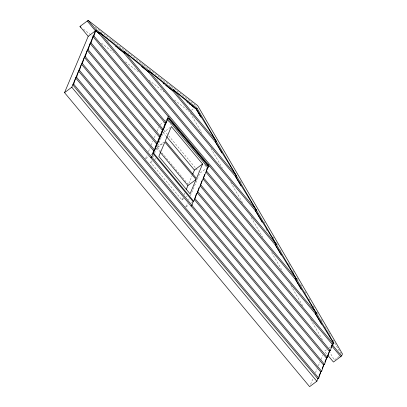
<?xml version="1.0" encoding="UTF-8"?>
<svg xmlns="http://www.w3.org/2000/svg" width="407" height="407" viewBox="0 0 407 407"><rect width="100%" height="100%" fill="white"/><g stroke="black" fill="none" stroke-linecap="round" stroke-linejoin="round"><path stroke-width="0.31" stroke-dasharray="2.04 1.53" d="M145.584 158.511L147.039 155.042M148.499 151.572L150.198 147.527M151.175 145.213L152.874 141.163M154.334 137.693L155.789 134.224M157.005 131.334L158.71 127.284M183.811 198.479L181.888 199.913L150.682 162.469L151.643 160.17M152.854 157.3L153.576 155.581M154.543 153.281L156.715 148.117L163.431 143.101M188.349 184.554L157.138 147.11L163.222 132.631L169.943 127.615M181.888 199.913L182.616 198.189M184.061 194.744L184.788 193.025M188.833 183.394L191.997 175.865M185.78 206.741L187.24 203.271M188.7 199.801L189.184 198.647M190.4 195.752L199.883 173.199L207.56 167.47M310.577 384.33L313.014 378.53M315.45 372.731L317.16 368.671M318.376 365.771L320.085 361.711M321.062 359.391L322.766 355.331M160.16 124.613L163.548 122.085M165.481 120.64L166.931 119.561M191.427 110.241L193.844 108.44M157.138 147.11L163.853 142.094M145.818 158.73L148.723 156.563M151.139 154.762L152.589 153.678M150.682 162.469L152.121 161.396M154.518 159.605L155.957 158.527M186.208 196.688L187.169 195.971M186.019 206.96L188.924 204.792M191.341 202.986L192.791 201.908M326.409 349.827L324.471 351.272L327.208 354.553M329.309 347.664L330.275 346.942M339.143 356.435L334.31 360.042L329.833 352.365M95.223 27.254L109.224 38.151M109.722 38.543L111.223 39.713M111.727 40.1L113.222 41.27M113.726 41.656L138.731 61.121M139.23 61.508L141.229 63.065M141.733 63.456L143.233 64.621M143.732 65.013L168.737 84.473M169.236 84.865L170.737 86.03M171.24 86.421L196.744 106.273M107.575 40.034L109.081 41.199M156.934 78.449L157.941 79.228M83.471 29.162L92.47 36.172M101.47 43.178L113.477 52.518M125.478 61.859L138.98 72.37M148.982 80.154L163.985 91.834M174.491 100.005L188.99 111.294M168.152 121.021L169.775 122.97M170.182 123.458L170.991 124.43M204.696 164.866L206.725 167.302M164.148 130.332L195.416 167.842M195.818 168.33L198.255 171.25M163.222 132.631L166.061 136.035M156.715 148.117L159.549 151.521M240.222 180.835L241.819 183.577M264.199 221.952L264.835 223.051M272.827 236.757L273.789 238.4M276.343 242.786L277.945 245.528M280.499 249.913L281.14 251.012M288.492 263.619L289.774 265.812M292.648 270.747L294.246 273.489M297.125 278.424L298.723 281.166M300.641 284.452L302.238 287.194M304.797 291.58L306.074 293.773M308.954 298.707L310.231 300.9M313.11 305.835L314.387 308.028M316.626 311.869L318.544 315.155M321.103 319.541L322.38 321.733M325.254 326.668L327.172 329.96M327.493 330.509L328.454 332.153M328.775 332.702L331.008 336.538M332.926 339.825L341.559 354.629M265.913 228.729L267.19 230.927M190.451 113.329L201.643 132.519M210.912 148.418L222.42 168.157M230.733 182.407L242.877 203.241M251.19 217.496L262.698 237.235M271.652 252.584L282.519 271.225M290.832 285.48L302.981 306.313M310.653 319.47L322.802 340.303"/><path stroke-width="0.61" d="M75.682 77.956L320.752 371.962L318.762 378.169L317.857 378.846L72.792 84.834L73.698 84.157L75.682 77.956L76.592 77.279L78.576 71.072L79.482 70.396L81.471 64.189L82.377 63.512L84.361 57.306L85.272 56.629L87.256 50.422L88.161 49.746L90.15 43.539L91.056 42.862L93.04 36.661L93.951 35.984L95.676 30.586L98.769 33.176L275.508 245.207L296.403 278.866L295.497 279.543L316.392 313.202L315.486 313.878L333.506 342.903L333.231 343.757L332.326 344.434L330.336 350.641L329.431 351.317L327.447 357.524L326.536 358.201L324.552 364.402L323.646 365.079L321.657 371.286L320.752 371.962L318.803 376.597M168.218 116.499L166.234 122.7L165.328 123.377L163.339 129.584L162.434 130.26L160.45 136.467L159.539 137.144L157.555 143.35L156.649 144.027L154.66 150.234L153.754 150.911L151.765 157.112L150.86 157.789M193.233 201.394L191.967 205.342L191.061 206.018M196.484 193.381L194.861 198.458L327.447 357.524M199.018 187.627L197.751 191.58L330.336 350.641M201.913 180.744L200.646 184.697L333.231 343.757M204.624 174.43L203.541 177.813L316.392 313.202M207.519 167.547L206.43 170.93L296.403 278.866M208.058 165.853L208.42 164.723M318.071 378.337L316.855 381.237L309.6 386.65L64.535 92.638L88.207 36.325L96.464 30.001L197.13 108.354L333.628 342.811L332.631 345.182L331.725 345.858L340.715 356.644M64.535 92.638L71.785 87.23L95.559 30.678L96.464 30.001M152.788 153.205L154.238 149.761M154.777 148.474L156.965 143.269M157.611 141.733L159.885 136.33M160.506 134.849L162.8 129.39M163.772 127.076L165.715 122.451M167.837 118.885L153.495 153.001L193.696 201.231L208.038 167.109L208.944 166.432L168.747 118.208L166.88 119.602M208.944 166.432L207.88 167.491L167.679 119.261L168.747 118.208M186.233 189.581L187.922 185.561L196.082 179.472L164.871 142.028L158.837 156.38L190.049 193.824L196.082 179.472M192.73 174.13L194.434 170.075L202.589 163.985L171.383 126.541L165.293 141.02L196.505 178.464L202.589 163.985M322.196 368.523L323.921 364.418M324.898 362.098L326.846 357.458M327.335 356.298L329.772 350.498M330.993 347.598L332.524 343.961M327.991 355.494L333.46 362.057L341.621 355.967L342.465 353.953L197.649 105.596L88.126 20.35L79.965 26.44L88.207 36.325M98.769 33.176L99.674 32.499L123.341 52.3L255.52 210.877L276.414 244.531L275.508 245.207M123.341 52.3L124.247 51.623L147.909 71.423L235.531 176.541L256.425 210.2L255.52 210.877M147.909 71.423L148.814 70.747L172.482 90.547L215.542 142.206L236.436 175.865L235.531 176.541M172.482 90.547L173.387 89.871L196.255 109.005L216.448 141.529L215.542 142.206M193.722 107.077L196.225 109.025L197.13 108.354M186.844 101.699L187.836 102.467M188.823 103.236L190.313 104.39M191.3 105.159L196.255 109.005L200.682 116.626M95.559 30.678L100.066 34.183M115.588 46.271L116.59 47.049M117.323 47.619L124.842 53.47M141.636 66.539L149.415 72.594M163.171 83.303L164.169 84.081M165.674 85.251L173.184 91.097M189.214 103.571L190.217 104.35M191.717 105.52L192.72 106.298M79.965 26.44L80.968 27.218M173.387 89.871L216.448 141.529M148.814 70.747L236.436 175.865M124.247 51.623L256.425 210.2M99.674 32.499L276.414 244.531M88.126 20.35L96.362 30.235M168.584 118.585L208.786 166.814M87.22 21.027L95.457 30.912M93.951 35.984L166.234 122.7M93.04 36.661L165.328 123.377M205.932 172.095L295.497 279.543M91.056 42.862L163.339 129.584M90.15 43.539L162.434 130.26M203.037 178.978L315.486 313.878M166.463 136.518L194.434 170.075M88.161 49.746L160.45 136.467M87.256 50.422L159.539 137.144M200.147 185.862L332.326 344.434M332.631 345.182L341.621 355.967M85.272 56.629L157.555 143.35M84.361 57.306L156.649 144.027M197.253 192.74L329.431 351.317M159.956 152.004L187.922 185.561M82.377 63.512L154.66 150.234M81.471 64.189L153.754 150.911M194.363 199.623L326.536 358.201M152.956 153.408L193.152 201.633M79.482 70.396L324.552 364.402M78.576 71.072L323.646 365.079M76.592 77.279L321.657 371.286M73.698 84.157L318.762 378.169M71.785 87.23L316.855 381.237M196.225 109.025L201.017 117.262M215.084 141.422L220.614 150.926M220.838 151.307L221.8 152.956M235.226 176.017L240.98 185.897M255.041 210.058L260.912 220.141M261.116 220.492L262.077 222.141M275.183 244.653L281.257 255.082M295.004 278.693L301.205 289.352M315.14 313.288L321.55 324.293"/></g></svg>
